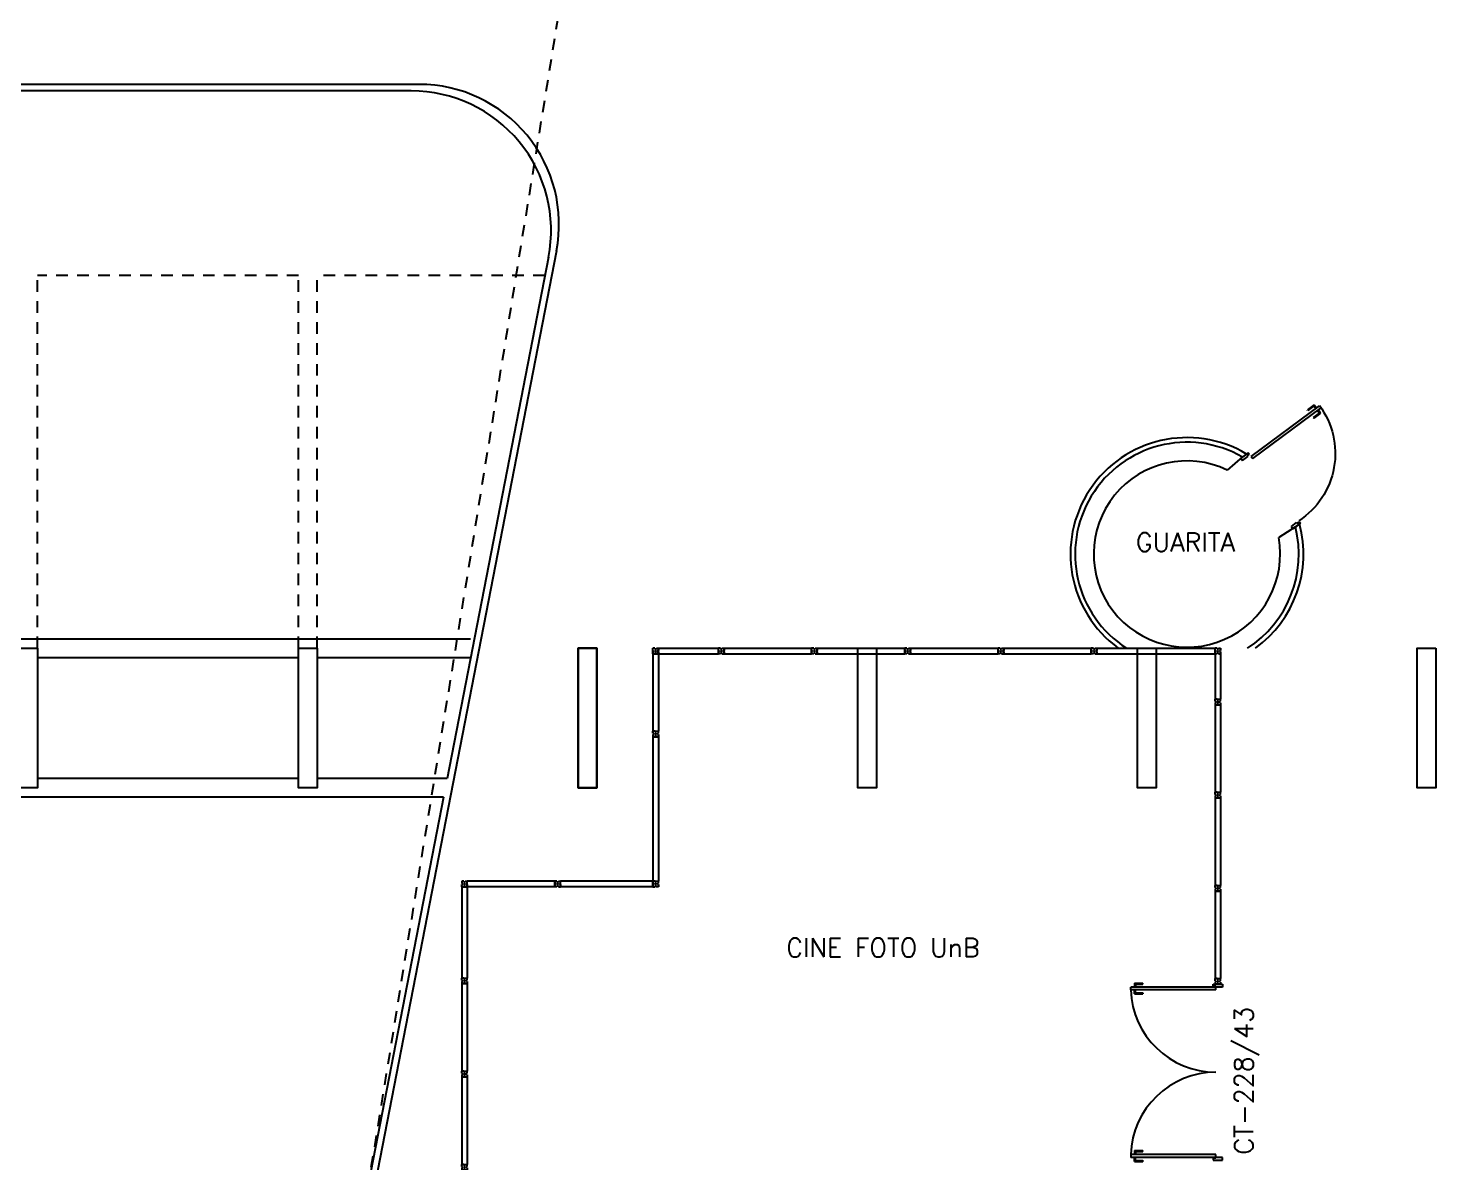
# Model space of a CAD drawing. Header units: millimetres. Extents: x 2860 to 3104, y 1039 to 1134.
# Drawn here: x 3089.21 to 3104.31, y 1092.66 to 1104.84 of the extents above; entities that cross this region are included whole.
import ezdxf
from ezdxf.enums import TextEntityAlignment as Align

# ---------------------------------------------------------------- set-up
doc = ezdxf.new("R2010")
doc.units = ezdxf.units.MM
doc.linetypes.add('HIDDEN2', pattern=[0.1875, 0.125, -0.0625])
for name, color, linetype in [('DIV', 2, 'Continuous'), ('ESTR', 3, 'Continuous'), ('PISO', 1, 'Continuous'), ('PROJ', 1, 'HIDDEN2'), ('TEXTO-ENDEREÇO', 2, 'Continuous'), ('ÁREA', 2, 'Continuous')]:
    doc.layers.add(name, color=color, linetype=linetype)
doc.styles.add('UNB-100', font='simplex.shx', dxfattribs={"height": 0.2})
doc.styles.add('UNB-100-1', font='simplex.shx', dxfattribs={"height": 0.2})

# ---------------------------------------------------------------- blocks, each defined once
blk = doc.blocks.new('DIVMT-TTS')
for p, q in [((-0.03, 0.03), (-0.03, 0.006)), ((-0.008, 0.03), (-0.03, 0.03)), ((-0.0185, 0.006), (-0.03, 0.006)), ((-0.0185, -0.006), (-0.0185, 0.006)), ((-0.008, 0.03), (-0.008, 0.02)), ((-0.008, 0.02), (0.008, 0.02)), ((-0.0051, 0), (0.0051, 0)), ((0.0051, 0), (-0.0051, 0)), ((-0.0051, 0), (0.0051, 0)), ((0, -0.0051), (0, 0.0051)), ((0, 0.0051), (0, -0.0051)), ((0.008, 0.03), (0.008, 0.02)), ((0.008, 0.03), (0.03, 0.03)), ((0.0205, 0.006), (0.03, 0.006)), ((0.0205, -0.006), (0.0205, 0.006)), ((0.0205, 0.006), (0.0205, -0.006)), ((0.0205, 0.006), (0.03, 0.006)), ((0.97, 0.03), (0.03, 0.03)), ((0.03, 0.006), (0.03, 0.03)), ((0.03, -0.03), (0.03, 0.03)), ((0.03, -0.005), (0.03, 0.005)), ((0.97, -0.03), (0.97, 0.03)), ((0.97, 0.03), (0.97, 0.009)), ((0.97, 0.009), (0.97, 0.027)), ((0.9795, 0.006), (0.97, 0.006)), ((0.97, -0.005), (0.97, 0.005)), ((0.9795, 0.006), (0.9795, -0.006)), ((1.0051, 0), (0.9949, 0)), ((1, 0.0051), (1, -0.0051)), ((-0.0185, -0.006), (-0.03, -0.006)), ((-0.03, -0.03), (-0.03, -0.006)), ((-0.008, -0.03), (-0.03, -0.03)), ((-0.008, -0.03), (-0.008, -0.02)), ((-0.008, -0.02), (0.008, -0.02)), ((0.008, -0.03), (0.008, -0.02)), ((0.008, -0.03), (0.03, -0.03)), ((0.0205, -0.006), (0.03, -0.006)), ((0.0205, -0.006), (0.03, -0.006)), ((0.03, -0.006), (0.03, -0.03)), ((0.97, -0.03), (0.03, -0.03)), ((0.9795, -0.006), (0.97, -0.006)), ((0.97, -0.009), (0.97, -0.027))]:
    blk.add_line(p, q)
blk = doc.blocks.new('PDV2D-TTS')
at = {"layer": 'DIV'}
for p, q in [((0.03, 0.05), (0.06, 0.05)), ((0.03, 0.035), (0.03, 0.05)), ((0.03, -0.035), (0.03, 0.035)), ((0.06, 0.05), (0.06, -0.02)), ((0.941, 0.05), (0.941, -0.02)), ((0.971, 0.05), (0.941, 0.05)), ((0.971, 0.035), (0.971, 0.05)), ((0.971, -0.035), (0.971, 0.035)), ((0.03, -0.05), (0.03, -0.035)), ((0.05, -0.05), (0.03, -0.05)), ((0.05, -0.02), (0.06, -0.02)), ((0.05, -0.02), (0.05, -0.05)), ((0.079, -0.05), (0.109, -0.05)), ((0.079, -0.05), (0.079, -0.965)), ((0.109, -0.05), (0.109, -0.965)), ((0.951, -0.02), (0.941, -0.02)), ((0.951, -0.02), (0.951, -0.05)), ((0.951, -0.05), (0.971, -0.05)), ((0.971, -0.05), (0.971, -0.035)), ((0.109, -0.965), (0.079, -0.965))]:
    blk.add_line(p, q, dxfattribs=at)
at = {"layer": 'DIV', "color": 1}
for p, q in [((0.036, -0.925), (0.036, -0.835)), ((0.046, -0.835), (0.036, -0.835)), ((0.046, -0.915), (0.046, -0.835)), ((0.141, -0.915), (0.141, -0.835)), ((0.141, -0.835), (0.151, -0.835)), ((0.151, -0.925), (0.151, -0.835)), ((0.036, -0.925), (0.076, -0.925)), ((0.046, -0.915), (0.076, -0.915)), ((0.141, -0.915), (0.111, -0.915)), ((0.151, -0.925), (0.111, -0.925))]:
    blk.add_line(p, q, dxfattribs=at)
blk.add_arc((0.076, -0.1), 0.865, 270, 3.3214, dxfattribs=at)

msp = doc.modelspace()

# ---------------------------------------------------------------- linework, layer by layer
at = {"layer": 'DIV'}
for p, q in [((3102.234, 1100.24), (3102.069, 1100.1)), ((3102.277, 1100.272), (3102.227, 1100.235)), ((3102.802, 1099.489), (3102.622, 1099.376)), ((3102.802, 1099.489), (3102.856, 1099.529)), ((3095.908, 1098.164), (3095.908, 1098.188)), ((3095.93, 1098.188), (3095.908, 1098.188)), ((3095.908, 1098.128), (3095.908, 1098.188)), ((3095.917, 1098.164), (3095.908, 1098.164)), ((3095.917, 1098.164), (3095.908, 1098.164)), ((3095.908, 1098.153), (3095.908, 1098.163)), ((3095.908, 1098.152), (3095.908, 1098.128)), ((3095.917, 1098.152), (3095.908, 1098.152)), ((3095.917, 1098.152), (3095.908, 1098.152)), ((3095.908, 1098.128), (3095.908, 1097.298)), ((3095.908, 1098.128), (3095.968, 1098.128)), ((3095.93, 1098.128), (3095.908, 1098.128)), ((3095.929, 1098.128), (3095.911, 1098.128)), ((3095.917, 1098.152), (3095.917, 1098.164)), ((3095.917, 1098.164), (3095.917, 1098.152)), ((3095.93, 1098.188), (3095.93, 1098.178)), ((3095.946, 1098.178), (3095.93, 1098.178)), ((3095.93, 1098.128), (3095.93, 1098.138)), ((3095.946, 1098.138), (3095.93, 1098.138)), ((3095.944, 1098.138), (3095.932, 1098.138)), ((3095.932, 1098.138), (3095.932, 1098.128)), ((3095.943, 1098.158), (3095.933, 1098.158)), ((3095.933, 1098.158), (3095.943, 1098.158)), ((3095.943, 1098.158), (3095.933, 1098.158)), ((3095.933, 1098.158), (3095.943, 1098.158)), ((3095.943, 1098.158), (3095.933, 1098.158)), ((3095.933, 1098.128), (3095.943, 1098.128)), ((3095.938, 1098.163), (3095.938, 1098.153)), ((3095.938, 1098.163), (3095.938, 1098.153)), ((3095.938, 1098.153), (3095.938, 1098.163)), ((3095.938, 1098.163), (3095.938, 1098.153)), ((3095.944, 1098.138), (3095.944, 1098.128)), ((3095.946, 1098.188), (3095.946, 1098.178)), ((3095.946, 1098.188), (3095.968, 1098.188)), ((3095.946, 1098.128), (3095.946, 1098.138)), ((3095.946, 1098.128), (3095.968, 1098.128)), ((3095.947, 1098.128), (3095.965, 1098.128)), ((3095.968, 1098.128), (3095.947, 1098.128)), ((3095.956, 1098.164), (3095.968, 1098.164)), ((3095.956, 1098.152), (3095.956, 1098.164)), ((3095.956, 1098.152), (3095.968, 1098.152)), ((3095.958, 1098.164), (3095.958, 1098.152)), ((3095.958, 1098.164), (3095.968, 1098.164)), ((3095.958, 1098.152), (3095.968, 1098.152)), ((3095.968, 1098.188), (3096.612, 1098.188)), ((3095.968, 1098.128), (3095.968, 1098.188)), ((3095.968, 1098.188), (3095.968, 1098.167)), ((3095.968, 1098.188), (3095.968, 1098.164)), ((3095.968, 1098.167), (3095.968, 1098.185)), ((3095.968, 1098.153), (3095.968, 1098.163)), ((3095.968, 1098.128), (3095.968, 1098.152)), ((3095.968, 1098.149), (3095.968, 1098.131)), ((3095.968, 1098.128), (3095.968, 1097.298)), ((3095.968, 1098.128), (3096.612, 1098.128)), ((3096.612, 1098.164), (3096.612, 1098.188)), ((3096.634, 1098.188), (3096.612, 1098.188)), ((3096.612, 1098.128), (3096.612, 1098.188)), ((3096.621, 1098.164), (3096.612, 1098.164)), ((3096.621, 1098.164), (3096.612, 1098.164)), ((3096.612, 1098.153), (3096.612, 1098.163)), ((3096.612, 1098.152), (3096.612, 1098.128)), ((3096.621, 1098.152), (3096.612, 1098.152)), ((3096.621, 1098.152), (3096.612, 1098.152)), ((3096.634, 1098.128), (3096.612, 1098.128)), ((3096.621, 1098.152), (3096.621, 1098.164)), ((3096.621, 1098.164), (3096.621, 1098.152)), ((3096.634, 1098.188), (3096.634, 1098.178)), ((3096.65, 1098.178), (3096.634, 1098.178)), ((3096.634, 1098.128), (3096.634, 1098.138)), ((3096.65, 1098.138), (3096.634, 1098.138)), ((3096.647, 1098.158), (3096.637, 1098.158)), ((3096.637, 1098.158), (3096.647, 1098.158)), ((3096.647, 1098.158), (3096.637, 1098.158)), ((3096.642, 1098.153), (3096.642, 1098.163)), ((3096.642, 1098.163), (3096.642, 1098.153)), ((3096.65, 1098.188), (3096.65, 1098.178)), ((3096.65, 1098.188), (3096.672, 1098.188)), ((3096.65, 1098.128), (3096.65, 1098.138)), ((3096.65, 1098.128), (3096.672, 1098.128)), ((3096.66, 1098.164), (3096.672, 1098.164)), ((3096.66, 1098.152), (3096.66, 1098.164)), ((3096.66, 1098.152), (3096.672, 1098.152)), ((3096.672, 1098.188), (3096.672, 1098.164)), ((3096.672, 1098.128), (3096.672, 1098.152)), ((3100.637, 1098.158), (3100.647, 1098.158)), ((3100.642, 1098.163), (3100.642, 1098.153)), ((3100.662, 1098.164), (3100.662, 1098.152)), ((3100.662, 1098.164), (3100.672, 1098.164)), ((3100.662, 1098.152), (3100.672, 1098.152)), ((3100.672, 1098.188), (3101.939, 1098.188)), ((3100.672, 1098.128), (3100.672, 1098.188)), ((3100.672, 1098.188), (3100.672, 1098.167)), ((3100.672, 1098.167), (3100.672, 1098.185)), ((3100.672, 1098.153), (3100.672, 1098.163)), ((3100.672, 1098.149), (3100.672, 1098.131)), ((3100.672, 1098.128), (3101.939, 1098.128)), ((3101.939, 1098.164), (3101.939, 1098.188)), ((3101.961, 1098.188), (3101.939, 1098.188)), ((3101.939, 1098.128), (3101.939, 1098.188)), ((3101.949, 1098.164), (3101.939, 1098.164)), ((3101.949, 1098.164), (3101.939, 1098.164)), ((3101.939, 1098.153), (3101.939, 1098.163)), ((3101.939, 1098.152), (3101.939, 1098.128)), ((3101.949, 1098.152), (3101.939, 1098.152)), ((3101.949, 1098.152), (3101.939, 1098.152)), ((3101.961, 1098.128), (3101.939, 1098.128)), ((3101.939, 1098.128), (3101.939, 1097.641)), ((3101.949, 1098.152), (3101.949, 1098.164)), ((3101.949, 1098.164), (3101.949, 1098.152)), ((3101.961, 1098.188), (3101.961, 1098.178)), ((3101.977, 1098.178), (3101.961, 1098.178)), ((3101.961, 1098.128), (3101.961, 1098.138)), ((3101.977, 1098.138), (3101.961, 1098.138)), ((3101.974, 1098.158), (3101.964, 1098.158)), ((3101.964, 1098.158), (3101.974, 1098.158)), ((3101.974, 1098.158), (3101.964, 1098.158)), ((3101.964, 1098.158), (3101.974, 1098.158)), ((3101.969, 1098.153), (3101.969, 1098.163)), ((3101.969, 1098.163), (3101.969, 1098.153)), ((3101.969, 1098.163), (3101.969, 1098.153)), ((3101.977, 1098.188), (3101.977, 1098.178)), ((3101.977, 1098.188), (3101.999, 1098.188)), ((3101.977, 1098.128), (3101.977, 1098.138)), ((3101.977, 1098.128), (3101.999, 1098.128)), ((3101.988, 1098.164), (3101.999, 1098.164)), ((3101.988, 1098.152), (3101.988, 1098.164)), ((3101.988, 1098.152), (3101.999, 1098.152)), ((3101.99, 1098.164), (3101.999, 1098.164)), ((3101.99, 1098.152), (3101.999, 1098.152)), ((3101.999, 1098.188), (3101.999, 1098.164)), ((3101.999, 1098.188), (3101.999, 1098.167)), ((3101.999, 1098.167), (3101.999, 1098.185)), ((3101.999, 1098.128), (3101.999, 1098.152)), ((3101.999, 1098.149), (3101.999, 1098.131)), ((3101.999, 1098.128), (3101.999, 1097.641)), ((3101.963, 1097.641), (3101.939, 1097.641)), ((3101.939, 1097.619), (3101.939, 1097.641)), ((3101.939, 1097.641), (3101.999, 1097.641)), ((3101.939, 1097.619), (3101.949, 1097.619)), ((3101.939, 1097.603), (3101.949, 1097.603)), ((3101.939, 1097.603), (3101.939, 1097.581)), ((3101.939, 1097.581), (3101.963, 1097.581)), ((3101.949, 1097.603), (3101.949, 1097.619)), ((3101.963, 1097.631), (3101.963, 1097.641)), ((3101.963, 1097.631), (3101.963, 1097.641)), ((3101.963, 1097.631), (3101.975, 1097.631)), ((3101.975, 1097.631), (3101.963, 1097.631)), ((3101.963, 1097.592), (3101.963, 1097.581)), ((3101.963, 1097.592), (3101.975, 1097.592)), ((3101.964, 1097.641), (3101.974, 1097.641)), ((3101.964, 1097.611), (3101.974, 1097.611)), ((3101.974, 1097.611), (3101.964, 1097.611)), ((3101.969, 1097.606), (3101.969, 1097.616)), ((3101.969, 1097.616), (3101.969, 1097.606)), ((3101.969, 1097.606), (3101.969, 1097.616)), ((3101.975, 1097.641), (3101.999, 1097.641)), ((3101.975, 1097.631), (3101.975, 1097.641)), ((3101.975, 1097.631), (3101.975, 1097.641)), ((3101.975, 1097.592), (3101.975, 1097.581)), ((3101.999, 1097.581), (3101.975, 1097.581)), ((3101.999, 1097.619), (3101.989, 1097.619)), ((3101.989, 1097.603), (3101.989, 1097.619)), ((3101.999, 1097.603), (3101.989, 1097.603)), ((3101.999, 1097.619), (3101.999, 1097.641)), ((3101.999, 1097.603), (3101.999, 1097.581)), ((3095.932, 1097.298), (3095.908, 1097.298)), ((3095.908, 1097.276), (3095.908, 1097.298)), ((3095.908, 1097.298), (3095.968, 1097.298)), ((3095.908, 1097.276), (3095.918, 1097.276)), ((3095.908, 1097.26), (3095.918, 1097.26)), ((3095.908, 1097.26), (3095.908, 1097.238)), ((3095.908, 1097.238), (3095.908, 1095.688)), ((3095.908, 1097.238), (3095.968, 1097.238)), ((3095.908, 1097.238), (3095.932, 1097.238)), ((3095.929, 1097.238), (3095.911, 1097.238)), ((3095.918, 1097.26), (3095.918, 1097.276)), ((3095.932, 1097.289), (3095.932, 1097.298)), ((3095.932, 1097.289), (3095.932, 1097.298)), ((3095.932, 1097.289), (3095.944, 1097.289)), ((3095.944, 1097.289), (3095.932, 1097.289)), ((3095.932, 1097.25), (3095.932, 1097.238)), ((3095.932, 1097.25), (3095.944, 1097.25)), ((3095.944, 1097.248), (3095.932, 1097.248)), ((3095.932, 1097.248), (3095.932, 1097.238)), ((3095.933, 1097.298), (3095.943, 1097.298)), ((3095.943, 1097.268), (3095.933, 1097.268)), ((3095.933, 1097.268), (3095.943, 1097.268)), ((3095.943, 1097.268), (3095.933, 1097.268)), ((3095.933, 1097.238), (3095.943, 1097.238)), ((3095.938, 1097.273), (3095.938, 1097.263)), ((3095.938, 1097.263), (3095.938, 1097.273)), ((3095.938, 1097.273), (3095.938, 1097.263)), ((3095.938, 1097.263), (3095.938, 1097.273)), ((3095.944, 1097.298), (3095.968, 1097.298)), ((3095.944, 1097.289), (3095.944, 1097.298)), ((3095.944, 1097.289), (3095.944, 1097.298)), ((3095.944, 1097.25), (3095.944, 1097.238)), ((3095.944, 1097.248), (3095.944, 1097.238)), ((3095.968, 1097.238), (3095.944, 1097.238)), ((3095.947, 1097.238), (3095.965, 1097.238)), ((3095.968, 1097.238), (3095.947, 1097.238)), ((3095.968, 1097.276), (3095.958, 1097.276)), ((3095.958, 1097.26), (3095.958, 1097.276)), ((3095.968, 1097.26), (3095.958, 1097.26)), ((3095.968, 1097.276), (3095.968, 1097.298)), ((3095.968, 1097.26), (3095.968, 1097.238)), ((3095.968, 1097.238), (3095.968, 1095.688)), ((3093.858, 1095.628), (3093.858, 1094.648)), ((3093.858, 1095.628), (3093.918, 1095.628)), ((3093.879, 1095.628), (3093.861, 1095.628)), ((3093.894, 1095.638), (3093.882, 1095.638)), ((3093.882, 1095.638), (3093.882, 1095.628)), ((3093.893, 1095.658), (3093.883, 1095.658)), ((3093.883, 1095.628), (3093.893, 1095.628)), ((3093.888, 1095.663), (3093.888, 1095.653)), ((3093.894, 1095.638), (3093.894, 1095.628)), ((3093.897, 1095.628), (3093.915, 1095.628)), ((3093.918, 1095.628), (3093.897, 1095.628)), ((3093.918, 1095.628), (3093.918, 1094.648)), ((3094.858, 1095.688), (3094.858, 1095.664)), ((3094.88, 1095.688), (3094.858, 1095.688)), ((3094.869, 1095.664), (3094.858, 1095.664)), ((3094.869, 1095.652), (3094.858, 1095.652)), ((3094.858, 1095.628), (3094.858, 1095.652)), ((3094.88, 1095.628), (3094.858, 1095.628)), ((3094.869, 1095.652), (3094.869, 1095.664)), ((3094.88, 1095.688), (3094.88, 1095.678)), ((3094.88, 1095.678), (3094.896, 1095.678)), ((3094.88, 1095.628), (3094.88, 1095.638)), ((3094.88, 1095.638), (3094.896, 1095.638)), ((3094.883, 1095.658), (3094.893, 1095.658)), ((3094.893, 1095.658), (3094.883, 1095.658)), ((3094.883, 1095.658), (3094.893, 1095.658)), ((3094.888, 1095.653), (3094.888, 1095.663)), ((3094.888, 1095.663), (3094.888, 1095.653)), ((3094.896, 1095.688), (3094.896, 1095.678)), ((3094.896, 1095.688), (3094.918, 1095.688)), ((3094.896, 1095.628), (3094.896, 1095.638)), ((3094.896, 1095.628), (3094.918, 1095.628)), ((3094.908, 1095.664), (3094.918, 1095.664)), ((3094.908, 1095.652), (3094.908, 1095.664)), ((3094.908, 1095.664), (3094.908, 1095.652)), ((3094.908, 1095.664), (3094.918, 1095.664)), ((3094.908, 1095.652), (3094.918, 1095.652)), ((3094.908, 1095.652), (3094.918, 1095.652)), ((3095.908, 1095.688), (3094.918, 1095.688)), ((3094.918, 1095.664), (3094.918, 1095.688)), ((3094.918, 1095.628), (3094.918, 1095.688)), ((3094.918, 1095.653), (3094.918, 1095.663)), ((3094.918, 1095.652), (3094.918, 1095.628)), ((3095.908, 1095.628), (3094.918, 1095.628)), ((3095.908, 1095.628), (3095.908, 1095.688)), ((3095.908, 1095.688), (3095.908, 1095.667)), ((3095.932, 1095.688), (3095.908, 1095.688)), ((3095.908, 1095.666), (3095.908, 1095.688)), ((3095.908, 1095.688), (3095.968, 1095.688)), ((3095.908, 1095.667), (3095.908, 1095.685)), ((3095.908, 1095.666), (3095.918, 1095.666)), ((3095.917, 1095.664), (3095.908, 1095.664)), ((3095.908, 1095.653), (3095.908, 1095.663)), ((3095.917, 1095.652), (3095.908, 1095.652)), ((3095.908, 1095.65), (3095.918, 1095.65)), ((3095.908, 1095.65), (3095.908, 1095.628)), ((3095.908, 1095.649), (3095.908, 1095.631)), ((3095.908, 1095.628), (3095.932, 1095.628)), ((3095.917, 1095.664), (3095.917, 1095.652)), ((3095.918, 1095.65), (3095.918, 1095.666)), ((3095.932, 1095.679), (3095.932, 1095.688)), ((3095.932, 1095.679), (3095.932, 1095.688)), ((3095.932, 1095.679), (3095.944, 1095.679)), ((3095.944, 1095.679), (3095.932, 1095.679)), ((3095.932, 1095.64), (3095.932, 1095.628)), ((3095.932, 1095.64), (3095.944, 1095.64)), ((3095.933, 1095.688), (3095.943, 1095.688)), ((3095.943, 1095.658), (3095.933, 1095.658)), ((3095.933, 1095.658), (3095.943, 1095.658)), ((3095.943, 1095.658), (3095.933, 1095.658)), ((3095.938, 1095.663), (3095.938, 1095.653)), ((3095.938, 1095.653), (3095.938, 1095.663)), ((3095.938, 1095.663), (3095.938, 1095.653)), ((3095.938, 1095.653), (3095.938, 1095.663)), ((3095.944, 1095.688), (3095.968, 1095.688)), ((3095.944, 1095.679), (3095.944, 1095.688)), ((3095.944, 1095.679), (3095.944, 1095.688)), ((3095.944, 1095.64), (3095.944, 1095.628)), ((3095.968, 1095.628), (3095.944, 1095.628)), ((3095.968, 1095.666), (3095.958, 1095.666)), ((3095.958, 1095.65), (3095.958, 1095.666)), ((3095.968, 1095.65), (3095.958, 1095.65)), ((3095.968, 1095.666), (3095.968, 1095.688)), ((3095.968, 1095.65), (3095.968, 1095.628)), ((3093.882, 1094.648), (3093.858, 1094.648)), ((3093.858, 1094.626), (3093.858, 1094.648)), ((3093.858, 1094.648), (3093.918, 1094.648)), ((3093.882, 1094.639), (3093.882, 1094.648)), ((3093.882, 1094.639), (3093.882, 1094.648)), ((3093.883, 1094.648), (3093.893, 1094.648)), ((3093.894, 1094.648), (3093.918, 1094.648)), ((3093.894, 1094.639), (3093.894, 1094.648)), ((3093.894, 1094.639), (3093.894, 1094.648)), ((3093.918, 1094.626), (3093.918, 1094.648)), ((3093.858, 1094.626), (3093.868, 1094.626)), ((3093.858, 1094.61), (3093.868, 1094.61)), ((3093.858, 1094.61), (3093.858, 1094.588)), ((3093.858, 1094.588), (3093.882, 1094.588)), ((3093.868, 1094.61), (3093.868, 1094.626)), ((3093.882, 1094.639), (3093.894, 1094.639)), ((3093.894, 1094.639), (3093.882, 1094.639)), ((3093.882, 1094.6), (3093.882, 1094.588)), ((3093.882, 1094.6), (3093.894, 1094.6)), ((3093.883, 1094.618), (3093.893, 1094.618)), ((3093.893, 1094.618), (3093.883, 1094.618)), ((3093.888, 1094.613), (3093.888, 1094.623)), ((3093.888, 1094.623), (3093.888, 1094.613)), ((3093.888, 1094.613), (3093.888, 1094.623)), ((3093.894, 1094.6), (3093.894, 1094.588)), ((3093.918, 1094.588), (3093.894, 1094.588)), ((3093.918, 1094.626), (3093.908, 1094.626)), ((3093.908, 1094.61), (3093.908, 1094.626)), ((3093.918, 1094.61), (3093.908, 1094.61)), ((3093.918, 1094.61), (3093.918, 1094.588)), ((3101.949, 1094.551), (3101.035, 1094.551)), ((3101.035, 1094.521), (3101.035, 1094.551)), ((3101.949, 1094.521), (3101.035, 1094.521)), ((3101.075, 1094.593), (3101.165, 1094.593)), ((3101.075, 1094.593), (3101.075, 1094.553)), ((3101.075, 1094.479), (3101.075, 1094.519)), ((3101.085, 1094.583), (3101.165, 1094.583)), ((3101.085, 1094.583), (3101.085, 1094.553)), ((3101.085, 1094.489), (3101.085, 1094.519)), ((3101.165, 1094.583), (3101.165, 1094.593)), ((3101.919, 1094.561), (3101.919, 1094.581)), ((3101.919, 1094.581), (3101.934, 1094.581)), ((3101.949, 1094.561), (3101.919, 1094.561)), ((3101.934, 1094.581), (3102.004, 1094.581)), ((3101.949, 1094.561), (3101.949, 1094.551)), ((3102.019, 1094.551), (3101.949, 1094.551)), ((3101.949, 1094.521), (3101.949, 1094.551)), ((3102.004, 1094.581), (3102.019, 1094.581)), ((3102.019, 1094.581), (3102.019, 1094.551)), ((3101.075, 1094.479), (3101.165, 1094.479)), ((3101.085, 1094.489), (3101.165, 1094.489)), ((3101.165, 1094.489), (3101.165, 1094.479)), ((3101.949, 1092.753), (3101.035, 1092.753)), ((3101.949, 1092.723), (3101.035, 1092.723)), ((3101.036, 1092.753), (3101.036, 1092.723)), ((3101.076, 1092.795), (3101.076, 1092.755)), ((3101.076, 1092.795), (3101.166, 1092.795)), ((3101.076, 1092.68), (3101.076, 1092.72)), ((3101.086, 1092.785), (3101.086, 1092.755)), ((3101.086, 1092.785), (3101.166, 1092.785)), ((3101.086, 1092.69), (3101.086, 1092.72)), ((3101.086, 1092.69), (3101.166, 1092.69)), ((3101.166, 1092.785), (3101.166, 1092.795)), ((3101.166, 1092.69), (3101.166, 1092.68)), ((3101.949, 1092.713), (3101.919, 1092.713)), ((3101.919, 1092.713), (3101.919, 1092.693)), ((3101.919, 1092.693), (3102.019, 1092.693)), ((3101.919, 1092.693), (3101.934, 1092.693)), ((3101.949, 1092.723), (3101.949, 1092.753)), ((3101.949, 1092.713), (3101.949, 1092.723)), ((3102.019, 1092.723), (3101.949, 1092.723)), ((3102.019, 1092.693), (3102.019, 1092.723)), ((3101.076, 1092.68), (3101.166, 1092.68))]:
    msp.add_line(p, q, dxfattribs=at)
for centre, radius, start, end in [((3101.638, 1099.198), 1.25, 59.23, 233.901), ((3101.638, 1099.198), 1.2, 60.2331, 237.3165), ((3101.638, 1099.198), 1, 64.4504, 10.2525), ((3101.638, 1099.198), 1.2, 302.6835, 14.0451), ((3101.638, 1099.198), 1.25, 306.099, 14.9898), ((3101.949, 1094.551), 0.914, 181.8805, 270), ((3101.949, 1092.723), 0.914, 90, 178.1195)]:
    msp.add_arc(centre, radius, start, end, dxfattribs=at)
at = {"layer": 'ESTR'}
for points in [[(3089.308, 1098.188), (3089.308, 1096.688), (3089.108, 1096.688), (3089.108, 1098.188)], [(3092.308, 1098.188), (3092.308, 1096.688), (3092.108, 1096.688), (3092.108, 1098.188)], [(3095.308, 1098.188), (3095.308, 1096.688), (3095.108, 1096.688), (3095.108, 1098.188)], [(3095.108, 1096.688), (3095.308, 1096.688), (3095.308, 1098.188), (3095.108, 1098.188)], [(3098.308, 1098.188), (3098.308, 1096.688), (3098.108, 1096.688), (3098.108, 1098.188)], [(3101.308, 1098.188), (3101.308, 1096.688), (3101.108, 1096.688), (3101.108, 1098.188)], [(3104.308, 1098.188), (3104.308, 1096.688), (3104.108, 1096.688), (3104.108, 1098.188)]]:
    msp.add_lwpolyline(points, close=True, dxfattribs=at)
at = {"layer": 'PISO'}
for p, q in [((3093.402, 1104.239), (3072.673, 1104.239)), ((3093.317, 1104.169), (3072.743, 1104.169)), ((3094.874, 1102.453), (3089.537, 1075.008)), ((3094.789, 1102.383), (3093.701, 1096.788)), ((3093.662, 1096.588), (3089.479, 1075.078))]:
    msp.add_line(p, q, dxfattribs=at)
at = {"layer": 'PISO', "color": 1}
for p, q in [((3071.308, 1098.288), (3093.954, 1098.288)), ((3089.308, 1098.088), (3092.108, 1098.088)), ((3092.308, 1098.088), (3093.954, 1098.088)), ((3092.108, 1096.788), (3089.308, 1096.788)), ((3093.701, 1096.788), (3092.308, 1096.788)), ((3093.662, 1096.588), (3071.243, 1096.588))]:
    msp.add_line(p, q, dxfattribs=at)
at = {"layer": 'PISO'}
for centre in [(3093.317, 1102.669), (3093.402, 1102.739)]:
    msp.add_arc(centre, 1.5, 348.9939, 90, dxfattribs=at)
at = {"layer": 'PROJ'}
for p, q in [((3095.358, 1107.838), (3089.307, 1070.582)), ((3092.108, 1102.188), (3089.308, 1102.188)), ((3089.308, 1098.188), (3089.308, 1102.188)), ((3092.108, 1098.188), (3092.108, 1102.188)), ((3092.308, 1098.188), (3092.308, 1102.188)), ((3094.751, 1102.188), (3092.308, 1102.188))]:
    msp.add_line(p, q, dxfattribs=at)

# ---------------------------------------------------------------- block references
at = {"layer": 'DIV', "xscale": -1}
for name, p, rotation in [('PDV2D-TTS', (3102.238, 1100.28), 126.5148139650324), ('DIVMT-TTS', (3101.969, 1096.611), 270), ('DIVMT-TTS', (3101.969, 1095.611), 270), ('DIVMT-TTS', (3101.969, 1094.611), 270), ('DIVMT-TTS', (3093.888, 1093.618), 270), ('DIVMT-TTS', (3093.888, 1092.618), 270)]:
    msp.add_blockref(name, p, dxfattribs=dict(at, rotation=rotation))
for p in [(3097.642, 1098.158), (3098.642, 1098.158), (3099.642, 1098.158), (3100.642, 1098.158)]:
    msp.add_blockref('DIVMT-TTS', p, dxfattribs=at)
at = {"layer": 'DIV'}
msp.add_blockref('DIVMT-TTS', (3093.888, 1095.658), dxfattribs=at)

# ---------------------------------------------------------------- texts
at = {"layer": 'TEXTO-ENDEREÇO', "style": 'UNB-100-1'}
msp.add_text('CT-228/43', height=0.2, rotation=90, dxfattribs=at).set_placement((3102.347, 1092.753))
at = {"layer": 'ÁREA', "style": 'UNB-100'}
for s, p in [('GUARITA', (3101.621, 1099.226)), ('CINE FOTO UnB', (3098.377, 1094.874))]:
    msp.add_text(s, height=0.2, dxfattribs=at).set_placement(p, align=Align.CENTER)

doc.saveas('drawing.dxf')
